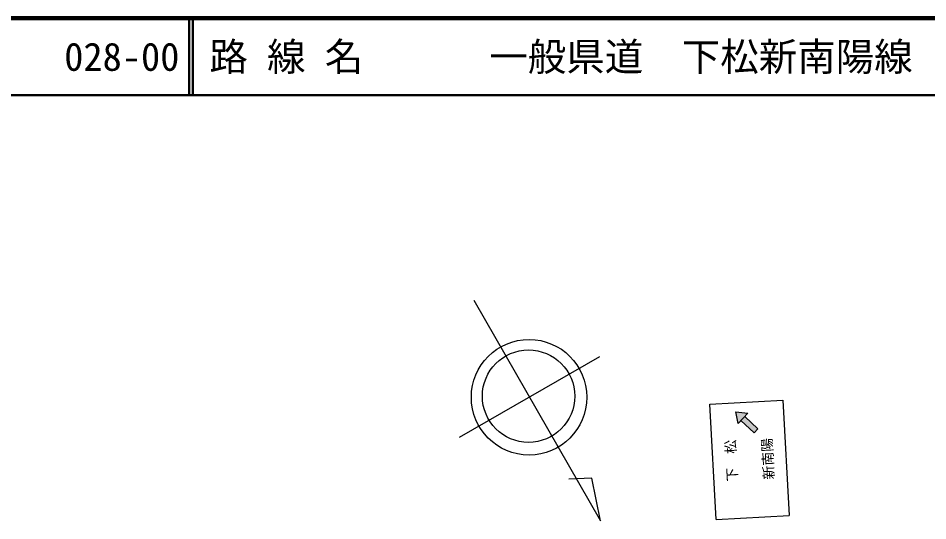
# Model space of a CAD drawing. Units: millimetres at full size, sheet at 1:1000; details may follow other scales. Extents: x 40000 to 680000, y 20000 to 380000.
# Drawn here: x 155543 to 273700, y 314750 to 380000 of the extents above; entities that cross this region are included whole.
import ezdxf
from ezdxf.enums import TextEntityAlignment as Align

# ---------------------------------------------------------------- set-up
doc = ezdxf.new("R2010")
doc.units = ezdxf.units.MM
doc.header["$LTSCALE"] = 1000
for name, color, linetype, lineweight in [('M-BMK-SRVR', 3, 'Continuous', 25), ('M-STR-STRC', 7, 'Continuous', 25), ('M-TTL', 2, 'Continuous', 140), ('M-TTL-LINE', 7, 'Continuous', 50)]:
    doc.layers.add(name, color=color, linetype=linetype, lineweight=lineweight)
doc.layers.add('M-TTL-TXT', color=7, linetype='Continuous')
doc.styles.add('ＭＳ ゴシック', font='')
doc.styles.get('ＭＳ ゴシック').set_extended_font_data('MS Gothic')

msp = doc.modelspace()

# ---------------------------------------------------------------- hatches: boundary and pattern name
at = {"layer": 'M-STR-STRC'}
for points in [[(249912, 328301), (250325, 328742), (248750, 328889), (249050, 327381), (249425, 327781)], [(251637, 326684), (249912, 328301), (249425, 327781), (251150, 326165)]]:
    msp.add_hatch(color=256, dxfattribs=at).paths.add_polyline_path(points)

# ---------------------------------------------------------------- linework, layer by layer
at = {"layer": 'M-BMK-SRVR'}
for p, q in [((214719, 343383), (231182, 314750)), ((231049, 336047), (212844, 325579)), ((230070, 320306), (227074, 320137)), ((231182, 314750), (230070, 320306))]:
    msp.add_line(p, q, dxfattribs=at)
for centre, radius in [((221909, 330792), 7500), ((221839, 330933), 6000)]:
    msp.add_circle(centre, radius, dxfattribs=at)
at = {"layer": 'M-STR-STRC'}
for p, q in [((245399, 329909), (254885, 330425)), ((246215, 314931), (245399, 329909)), ((254885, 330425), (255701, 315448)), ((249050, 327381), (248750, 328889)), ((248750, 328889), (250325, 328742)), ((249050, 327381), (250325, 328742)), ((251150, 326165), (249425, 327781)), ((251637, 326684), (249912, 328301)), ((251150, 326165), (251637, 326684)), ((246215, 314931), (255701, 315448))]:
    msp.add_line(p, q, dxfattribs=at)
at = {"layer": 'M-TTL'}
msp.add_line((680000, 380000), (40000, 380000), dxfattribs=at)
at = {"layer": 'M-TTL-LINE'}
for p, q in [((177750, 380000), (177750, 370000)), ((178250, 380000), (178250, 370000)), ((40000, 370000), (680000, 370000))]:
    msp.add_line(p, q, dxfattribs=at)

# ---------------------------------------------------------------- texts
at = {"layer": 'M-STR-STRC', "style": 'ＭＳ ゴシック'}
for s, p in [('下\u3000松', (248179, 322549)), ('新南陽', (252922, 322807))]:
    msp.add_text(s, height=1320, rotation=93.119, dxfattribs=at).set_placement(p, align=Align.MIDDLE_CENTER)
at = {"layer": 'M-TTL-TXT', "style": 'ＭＳ ゴシック'}
for s, p in [('路 線 名', (180380, 375000)), ('一般県道\u3000下松新南陽線', (216734, 375000)), ('028-00', (161521, 375000))]:
    msp.add_text(s, height=3666, dxfattribs=at).set_placement(p, align=Align.MIDDLE_LEFT)

doc.saveas('drawing.dxf')
